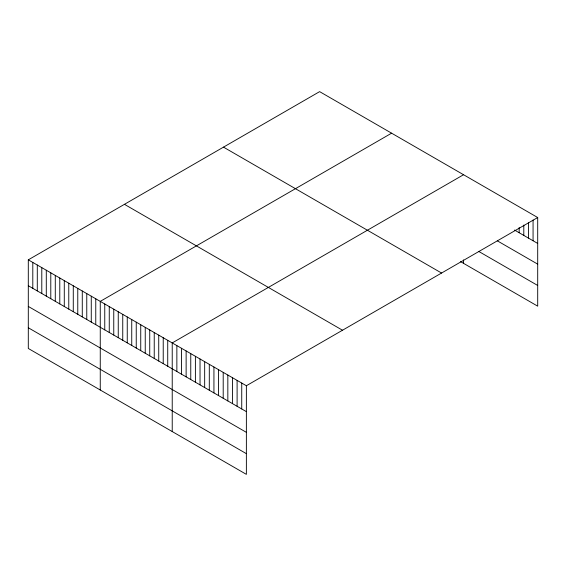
<?xml version="1.0" encoding="UTF-8"?>
<svg xmlns="http://www.w3.org/2000/svg" width="566" height="566" viewBox="0 0 566 566"><rect width="100%" height="100%" fill="white"/><g stroke="black" fill="none" stroke-linecap="round" stroke-linejoin="round"><path stroke-width="0.85" d="M28.3 259.836L246.373 385.736L246.373 474.365L28.3 348.465L28.3 259.836L319.627 91.635L537.7 217.535L537.7 306.164L460.561 261.626M391.594 133.18L100.26 301.381L100.26 390.009M463.554 174.731L172.227 342.925L172.227 431.561M246.373 385.736L537.7 217.535M514.529 230.058L537.7 243.437M497.316 240.826L537.7 264.138M478.779 251.453L537.7 285.469M223.492 147.139L441.558 273.038M124.442 204.326L342.508 330.226M28.3 285.731L246.373 411.638M28.3 306.432L246.373 432.339M28.3 327.764L246.373 453.663M533.066 220.04L533.066 240.762M528.432 222.544L528.432 238.088M523.798 225.049L523.798 235.414M519.163 227.553L519.163 232.732M463.554 259.907L463.554 263.36M241.739 383.062L241.739 408.963M237.104 380.38L237.104 406.282M232.47 377.706L232.47 403.608M227.836 375.032L227.836 400.933M223.202 372.357L223.202 398.259M218.568 369.683L218.568 395.584M213.934 367.009L213.934 392.91M209.3 364.334L209.3 390.229M204.666 361.653L204.666 387.554M200.031 358.978L200.031 384.88M195.397 356.304L195.397 382.206M190.763 353.63L190.763 379.531M186.129 350.955L186.129 376.857M181.495 348.281L181.495 374.183M176.861 345.607L176.861 371.501M167.727 340.329L167.727 366.23M163.227 337.732L163.227 363.634M158.735 335.136L158.735 361.037M154.235 332.539L154.235 358.441M149.735 329.943L149.735 355.844M145.243 327.346L145.243 353.248M140.743 324.75L140.743 350.651M136.243 322.153L136.243 348.055M131.744 319.557L131.744 345.458M127.251 316.96L127.251 342.862M122.751 314.363L122.751 340.265M118.252 311.767L118.252 337.669M113.759 309.17L113.759 335.072M109.259 306.574L109.259 332.475M104.76 303.977L104.76 329.879M95.767 298.784L95.767 324.686M91.267 296.188L91.267 322.089M86.768 293.591L86.768 319.493M82.275 290.995L82.275 316.896M77.775 288.398L77.775 314.3M73.276 285.802L73.276 311.703M68.776 283.205L68.776 309.107M64.283 280.609L64.283 306.51M59.784 278.012L59.784 303.914M55.284 275.416L55.284 301.317M50.791 272.819L50.791 298.721M46.292 270.223L46.292 296.124M41.792 267.626L41.792 293.528M37.292 265.03L37.292 290.924M32.8 262.433L32.8 288.327"/></g></svg>
